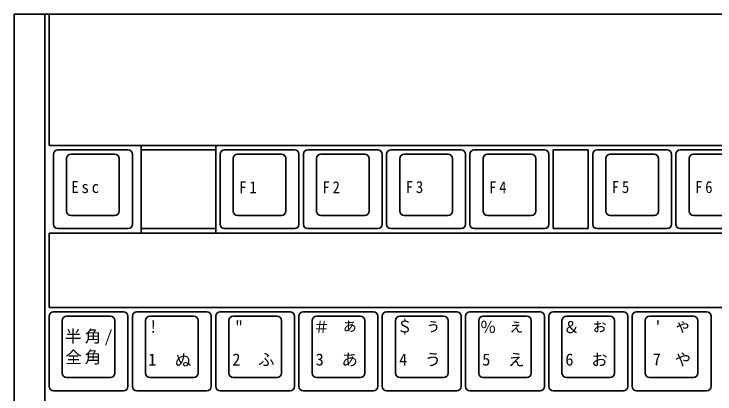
# Model space of a CAD drawing. Units: millimetres, scale not verified. Extents: x -27958 to 16946, y -4245 to 4259.
# Drawn here: x -5341 to -5181.1, y 2610.4 to 2697.1 of the extents above; entities that cross this region are included whole.
import ezdxf
from ezdxf.enums import TextEntityAlignment as Align

# ---------------------------------------------------------------- set-up
doc = ezdxf.new("R2010")
doc.units = ezdxf.units.MM
doc.header["$LTSCALE"] = 30
doc.layers.add('0-0', color=7, linetype='Continuous', lineweight=35)
doc.styles.add('ＭＳ ゴシック', font='')
doc.styles.get('ＭＳ ゴシック').set_extended_font_data('MS Gothic')

msp = doc.modelspace()

# ---------------------------------------------------------------- linework, layer by layer
at = {"layer": '0-0'}
for p, q in [((-4888.98, 2697.12), (-5340.98, 2697.12)), ((-5340.98, 2697.12), (-5340.98, 2525.12)), ((-5333.98, 2697.12), (-5333.98, 2532.12)), ((-5332.98, 2697.12), (-5332.98, 2667.12)), ((-4896.98, 2667.12), (-5332.98, 2667.12)), ((-5311.98, 2667.12), (-5311.98, 2647.12)), ((-5294.98, 2667.12), (-5294.98, 2647.12)), ((-5314.98, 2666.12), (-5330.98, 2666.12)), ((-5294.98, 2666.12), (-5311.98, 2666.12)), ((-5276.98, 2666.12), (-5292.98, 2666.12)), ((-5273.98, 2666.12), (-5257.98, 2666.12)), ((-5254.98, 2666.12), (-5238.98, 2666.12)), ((-5235.98, 2666.12), (-5219.98, 2666.12)), ((-5217.98, 2666.12), (-5217.98, 2648.12)), ((-5209.98, 2666.12), (-5217.98, 2666.12)), ((-5209.98, 2666.12), (-5209.98, 2648.12)), ((-5207.98, 2666.12), (-5191.98, 2666.12)), ((-5172.98, 2666.12), (-5188.98, 2666.12)), ((-5331.98, 2665.12), (-5331.98, 2649.12)), ((-5328.98, 2664.12), (-5328.98, 2652.12)), ((-5327.98, 2665.12), (-5317.98, 2665.12)), ((-5316.98, 2664.12), (-5316.98, 2652.12)), ((-5313.98, 2665.12), (-5313.98, 2649.12)), ((-5293.98, 2665.12), (-5293.98, 2649.12)), ((-5290.98, 2664.12), (-5290.98, 2652.12)), ((-5289.98, 2665.12), (-5279.98, 2665.12)), ((-5278.98, 2664.12), (-5278.98, 2652.12)), ((-5275.98, 2665.12), (-5275.98, 2649.12)), ((-5274.98, 2665.12), (-5274.98, 2649.12)), ((-5271.98, 2664.12), (-5271.98, 2652.12)), ((-5260.98, 2665.12), (-5270.98, 2665.12)), ((-5259.98, 2664.12), (-5259.98, 2652.12)), ((-5256.98, 2665.12), (-5256.98, 2649.12)), ((-5255.98, 2665.12), (-5255.98, 2649.12)), ((-5252.98, 2664.12), (-5252.98, 2652.12)), ((-5241.98, 2665.12), (-5251.98, 2665.12)), ((-5240.98, 2664.12), (-5240.98, 2652.12)), ((-5237.98, 2665.12), (-5237.98, 2649.12)), ((-5236.98, 2665.12), (-5236.98, 2649.12)), ((-5233.98, 2664.12), (-5233.98, 2652.12)), ((-5222.98, 2665.12), (-5232.98, 2665.12)), ((-5221.98, 2664.12), (-5221.98, 2652.12)), ((-5218.98, 2665.12), (-5218.98, 2649.12)), ((-5208.98, 2665.12), (-5208.98, 2649.12)), ((-5205.98, 2664.12), (-5205.98, 2652.12)), ((-5194.98, 2665.12), (-5204.98, 2665.12)), ((-5193.98, 2664.12), (-5193.98, 2652.12)), ((-5190.98, 2665.12), (-5190.98, 2649.12)), ((-5189.98, 2665.12), (-5189.98, 2649.12)), ((-5186.98, 2664.12), (-5186.98, 2652.12)), ((-5185.98, 2665.12), (-5175.98, 2665.12)), ((-5317.98, 2651.12), (-5327.98, 2651.12)), ((-5289.98, 2651.12), (-5279.98, 2651.12)), ((-5270.98, 2651.12), (-5260.98, 2651.12)), ((-5251.98, 2651.12), (-5241.98, 2651.12)), ((-5232.98, 2651.12), (-5222.98, 2651.12)), ((-5204.98, 2651.12), (-5194.98, 2651.12)), ((-5185.98, 2651.12), (-5175.98, 2651.12)), ((-5314.98, 2648.12), (-5330.98, 2648.12)), ((-5294.98, 2648.12), (-5311.98, 2648.12)), ((-5292.98, 2648.12), (-5276.98, 2648.12)), ((-5273.98, 2648.12), (-5257.98, 2648.12)), ((-5254.98, 2648.12), (-5238.98, 2648.12)), ((-5235.98, 2648.12), (-5219.98, 2648.12)), ((-5209.98, 2648.12), (-5217.98, 2648.12)), ((-5207.98, 2648.12), (-5191.98, 2648.12)), ((-5188.98, 2648.12), (-5172.98, 2648.12)), ((-4896.98, 2647.12), (-5332.98, 2647.12)), ((-5332.98, 2647.12), (-5332.98, 2630.12)), ((-4896.98, 2630.12), (-5332.98, 2630.12)), ((-5331.98, 2629.12), (-5315.98, 2629.12)), ((-5312.98, 2629.12), (-5296.98, 2629.12)), ((-5293.98, 2629.12), (-5277.98, 2629.12)), ((-5258.98, 2629.12), (-5274.98, 2629.12)), ((-5239.98, 2629.12), (-5255.98, 2629.12)), ((-5220.98, 2629.12), (-5236.98, 2629.12)), ((-5201.98, 2629.12), (-5217.98, 2629.12)), ((-5182.98, 2629.12), (-5198.98, 2629.12)), ((-5332.98, 2628.12), (-5332.98, 2612.12)), ((-5328.98, 2628.12), (-5318.98, 2628.12)), ((-5314.98, 2628.12), (-5314.98, 2612.12)), ((-5313.98, 2628.12), (-5313.98, 2612.12)), ((-5309.98, 2628.12), (-5299.98, 2628.12)), ((-5295.98, 2628.12), (-5295.98, 2612.12)), ((-5294.98, 2628.12), (-5294.98, 2612.12)), ((-5290.98, 2628.12), (-5280.98, 2628.12)), ((-5276.98, 2628.12), (-5276.98, 2612.12)), ((-5275.98, 2628.12), (-5275.98, 2612.12)), ((-5261.98, 2628.12), (-5271.98, 2628.12)), ((-5257.98, 2628.12), (-5257.98, 2612.12)), ((-5256.98, 2628.12), (-5256.98, 2612.12)), ((-5242.98, 2628.12), (-5252.98, 2628.12)), ((-5238.98, 2628.12), (-5238.98, 2612.12)), ((-5237.98, 2628.12), (-5237.98, 2612.12)), ((-5223.98, 2628.12), (-5233.98, 2628.12)), ((-5219.98, 2628.12), (-5219.98, 2612.12)), ((-5218.98, 2628.12), (-5218.98, 2612.12)), ((-5214.98, 2628.12), (-5204.98, 2628.12)), ((-5200.98, 2628.12), (-5200.98, 2612.12)), ((-5199.98, 2628.12), (-5199.98, 2612.12)), ((-5195.98, 2628.12), (-5185.98, 2628.12)), ((-5181.98, 2628.12), (-5181.98, 2612.12)), ((-5329.98, 2627.12), (-5329.98, 2615.12)), ((-5317.98, 2627.12), (-5317.98, 2615.12)), ((-5310.98, 2627.12), (-5310.98, 2615.12)), ((-5298.98, 2627.12), (-5298.98, 2615.12)), ((-5291.98, 2627.12), (-5291.98, 2615.12)), ((-5279.98, 2627.12), (-5279.98, 2615.12)), ((-5272.98, 2627.12), (-5272.98, 2615.12)), ((-5260.98, 2627.12), (-5260.98, 2615.12)), ((-5253.98, 2627.12), (-5253.98, 2615.12)), ((-5241.98, 2627.12), (-5241.98, 2615.12)), ((-5234.98, 2627.12), (-5234.98, 2615.12)), ((-5222.98, 2627.12), (-5222.98, 2615.12)), ((-5215.98, 2627.12), (-5215.98, 2615.12)), ((-5203.98, 2627.12), (-5203.98, 2615.12)), ((-5196.98, 2627.12), (-5196.98, 2615.12)), ((-5184.98, 2627.12), (-5184.98, 2615.12)), ((-5318.98, 2614.12), (-5328.98, 2614.12)), ((-5309.98, 2614.12), (-5299.98, 2614.12)), ((-5290.98, 2614.12), (-5280.98, 2614.12)), ((-5271.98, 2614.12), (-5261.98, 2614.12)), ((-5252.98, 2614.12), (-5242.98, 2614.12)), ((-5233.98, 2614.12), (-5223.98, 2614.12)), ((-5214.98, 2614.12), (-5204.98, 2614.12)), ((-5195.98, 2614.12), (-5185.98, 2614.12)), ((-5315.98, 2611.12), (-5331.98, 2611.12)), ((-5312.98, 2611.12), (-5296.98, 2611.12)), ((-5293.98, 2611.12), (-5277.98, 2611.12)), ((-5274.98, 2611.12), (-5258.98, 2611.12)), ((-5255.98, 2611.12), (-5239.98, 2611.12)), ((-5236.98, 2611.12), (-5220.98, 2611.12)), ((-5217.98, 2611.12), (-5201.98, 2611.12)), ((-5198.98, 2611.12), (-5182.98, 2611.12))]:
    msp.add_line(p, q, dxfattribs=at)
for centre, start, end in [((-5330.98, 2665.12), 90, 180), ((-5314.98, 2665.12), 0, 90), ((-5292.98, 2665.12), 90, 180), ((-5276.98, 2665.12), 0, 90), ((-5273.98, 2665.12), 90, 180), ((-5257.98, 2665.12), 0, 90), ((-5254.98, 2665.12), 90, 180), ((-5238.98, 2665.12), 0, 90), ((-5235.98, 2665.12), 90, 180), ((-5219.98, 2665.12), 0, 90), ((-5207.98, 2665.12), 90, 180), ((-5191.98, 2665.12), 0, 90), ((-5188.98, 2665.12), 90, 180), ((-5327.98, 2664.12), 90, 180), ((-5317.98, 2664.12), 0, 90), ((-5289.98, 2664.12), 90, 180), ((-5279.98, 2664.12), 0, 90), ((-5270.98, 2664.12), 90, 180), ((-5260.98, 2664.12), 0, 90), ((-5251.98, 2664.12), 90, 180), ((-5241.98, 2664.12), 0, 90), ((-5232.98, 2664.12), 90, 180), ((-5222.98, 2664.12), 0, 90), ((-5204.98, 2664.12), 90, 180), ((-5194.98, 2664.12), 0, 90), ((-5185.98, 2664.12), 90, 180), ((-5327.98, 2652.12), 180, 270), ((-5317.98, 2652.12), 270, 0), ((-5289.98, 2652.12), 180, 270), ((-5279.98, 2652.12), 270, 0), ((-5270.98, 2652.12), 180, 270), ((-5260.98, 2652.12), 270, 0), ((-5251.98, 2652.12), 180, 270), ((-5241.98, 2652.12), 270, 0), ((-5232.98, 2652.12), 180, 270), ((-5222.98, 2652.12), 270, 0), ((-5204.98, 2652.12), 180, 270), ((-5194.98, 2652.12), 270, 0), ((-5185.98, 2652.12), 180, 270), ((-5330.98, 2649.12), 180, 270), ((-5314.98, 2649.12), 270, 0), ((-5292.98, 2649.12), 180, 270), ((-5276.98, 2649.12), 270, 0), ((-5273.98, 2649.12), 180, 270), ((-5257.98, 2649.12), 270, 0), ((-5254.98, 2649.12), 180, 270), ((-5238.98, 2649.12), 270, 0), ((-5235.98, 2649.12), 180, 270), ((-5219.98, 2649.12), 270, 0), ((-5207.98, 2649.12), 180, 270), ((-5191.98, 2649.12), 270, 0), ((-5188.98, 2649.12), 180, 270), ((-5331.98, 2628.12), 90, 180), ((-5315.98, 2628.12), 0, 90), ((-5312.98, 2628.12), 90, 180), ((-5296.98, 2628.12), 0, 90), ((-5293.98, 2628.12), 90, 180), ((-5277.98, 2628.12), 0, 90), ((-5274.98, 2628.12), 90, 180), ((-5258.98, 2628.12), 0, 90), ((-5255.98, 2628.12), 90, 180), ((-5239.98, 2628.12), 0, 90), ((-5236.98, 2628.12), 90, 180), ((-5220.98, 2628.12), 0, 90), ((-5217.98, 2628.12), 90, 180), ((-5201.98, 2628.12), 0, 90), ((-5198.98, 2628.12), 90, 180), ((-5182.98, 2628.12), 0, 90), ((-5328.98, 2627.12), 90, 180), ((-5318.98, 2627.12), 0, 90), ((-5309.98, 2627.12), 90, 180), ((-5299.98, 2627.12), 0, 90), ((-5290.98, 2627.12), 90, 180), ((-5280.98, 2627.12), 0, 90), ((-5271.98, 2627.12), 90, 180), ((-5261.98, 2627.12), 0, 90), ((-5252.98, 2627.12), 90, 180), ((-5242.98, 2627.12), 0, 90), ((-5233.98, 2627.12), 90, 180), ((-5223.98, 2627.12), 0, 90), ((-5214.98, 2627.12), 90, 180), ((-5204.98, 2627.12), 0, 90), ((-5195.98, 2627.12), 90, 180), ((-5185.98, 2627.12), 0, 90), ((-5328.98, 2615.12), 180, 270), ((-5318.98, 2615.12), 270, 0), ((-5309.98, 2615.12), 180, 270), ((-5299.98, 2615.12), 270, 0), ((-5290.98, 2615.12), 180, 270), ((-5280.98, 2615.12), 270, 0), ((-5271.98, 2615.12), 180, 270), ((-5261.98, 2615.12), 270, 0), ((-5252.98, 2615.12), 180, 270), ((-5242.98, 2615.12), 270, 0), ((-5233.98, 2615.12), 180, 270), ((-5223.98, 2615.12), 270, 0), ((-5214.98, 2615.12), 180, 270), ((-5204.98, 2615.12), 270, 0), ((-5195.98, 2615.12), 180, 270), ((-5185.98, 2615.12), 270, 0), ((-5331.98, 2612.12), 180, 270), ((-5315.98, 2612.12), 270, 0), ((-5312.98, 2612.12), 180, 270), ((-5296.98, 2612.12), 270, 0), ((-5293.98, 2612.12), 180, 270), ((-5277.98, 2612.12), 270, 0), ((-5274.98, 2612.12), 180, 270), ((-5258.98, 2612.12), 270, 0), ((-5255.98, 2612.12), 180, 270), ((-5239.98, 2612.12), 270, 0), ((-5236.98, 2612.12), 180, 270), ((-5220.98, 2612.12), 270, 0), ((-5217.98, 2612.12), 180, 270), ((-5201.98, 2612.12), 270, 0), ((-5198.98, 2612.12), 180, 270), ((-5182.98, 2612.12), 270, 0)]:
    msp.add_arc(centre, 1, start, end, dxfattribs=at)

# ---------------------------------------------------------------- texts
at = {"layer": '0-0', "style": 'ＭＳ ゴシック'}
for s, p in [('!', (-5310.16, 2623.54)), ('"', (-5290.59, 2623.44)), ('ぁ', (-5266.29, 2623.84)), ('＄', (-5253.71, 2623.56)), ("'", (-5195.03, 2623.45)), ('＃', (-5272.71, 2623.44)), ('ぅ', (-5247.29, 2623.83)), ('％', (-5234.71, 2623.44)), ('ぇ', (-5228.29, 2623.75)), ('＆', (-5215.71, 2623.44)), ('ぉ', (-5209.29, 2623.83)), ('ゃ', (-5190.29, 2623.8)), ('1', (-5310.39, 2616.04)), ('ぬ', (-5304.29, 2615.9)), ('2', (-5291.19, 2616.04)), ('ふ', (-5285.29, 2616.04)), ('3', (-5272.18, 2616.04)), ('あ', (-5266.29, 2616.01)), ('4', (-5253.13, 2616.04)), ('う', (-5247.29, 2616.03)), ('5', (-5234.18, 2616.04)), ('え', (-5228.29, 2616)), ('6', (-5215.22, 2616.04)), ('お', (-5209.29, 2616.01)), ('7', (-5195.28, 2616.07)), ('や', (-5190.29, 2616.02))]:
    msp.add_text(s, height=2.75, dxfattribs=at).set_placement(p, align=Align.BOTTOM_LEFT)
at = {"layer": '0-0', "char_height": 2.749, "attachment_point": 7, "style": 'ＭＳ ゴシック'}
for s, insert in [('\\T1.38;\\W0.9;Esc', (-5327.91, 2656.2)), ('\\T1.37;\\W0.9;F1', (-5289.62, 2656.2)), ('\\T1.37;\\W0.9;F2', (-5270.62, 2656.2)), ('\\T1.37;\\W0.9;F3', (-5251.62, 2656.2)), ('\\T1.37;\\W0.9;F4', (-5232.62, 2656.2)), ('\\T1.37;\\W0.9;F5', (-5204.62, 2656.2)), ('\\T1.37;\\W0.9;F6', (-5185.62, 2656.2)), ('\\T1.2;半角/', (-5329.36, 2621.5)), ('\\T1.17;全角', (-5329.28, 2617.08))]:
    msp.add_mtext(s, dxfattribs=dict(at, insert=insert))

doc.saveas('drawing.dxf')
